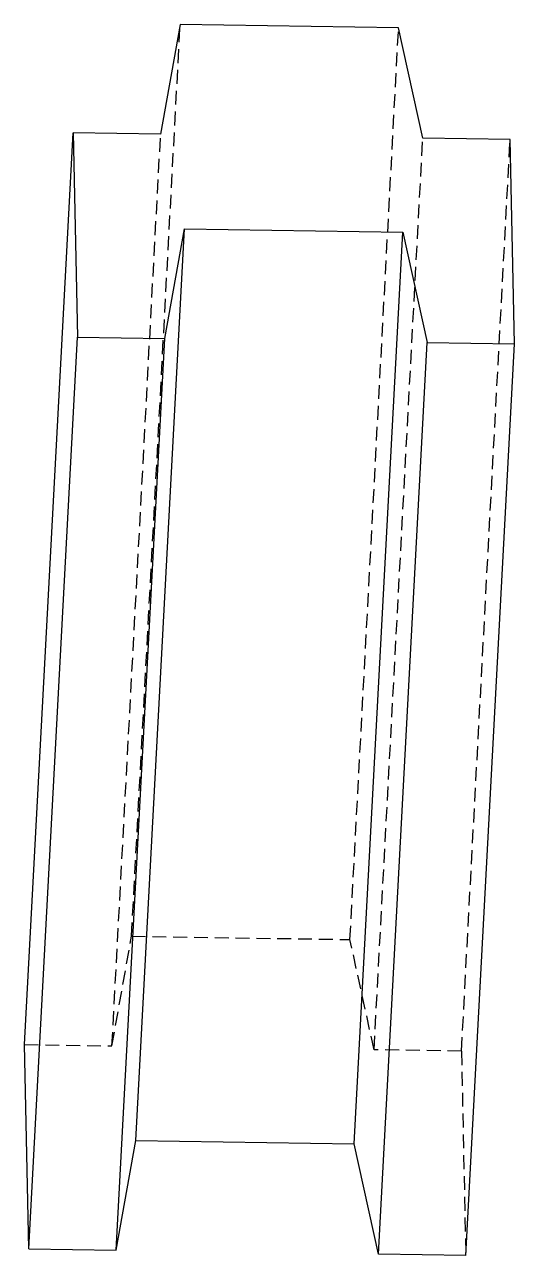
# Model space of a CAD drawing. Header units: millimetres. Extents: x -2 to 222, y -3 to 560.
import ezdxf

# ---------------------------------------------------------------- set-up
doc = ezdxf.new("R2010")
doc.units = ezdxf.units.MM
doc.linetypes.add('HIDDEN', pattern=[9.525, 6.35, -3.175])
doc.layers.get('0').update_dxf_attribs({"color": 253, "lineweight": 70, "true_color": 0x8faf8f})
doc.layers.add('Hidden', color=98, linetype='Continuous', lineweight=70, true_color=0x054805)

msp = doc.modelspace()

# ---------------------------------------------------------------- linework, layer by layer
at = {"color": 98, "lineweight": -3, "true_color": 0x054805}
for p, q in [((69.2, 560.06), (60.26, 509.9)), ((169.12, 558.56), (69.2, 560.06)), ((180.17, 508.1), (169.12, 558.56)), ((-1.95, 93.44), (20.29, 510.5)), ((20.29, 510.5), (22.24, 417.06)), ((60.26, 509.9), (20.29, 510.5)), ((220.13, 507.5), (180.17, 508.1)), ((222.08, 414.06), (220.13, 507.5)), ((48.91, 49.56), (71.15, 466.63)), ((62.21, 416.46), (71.15, 466.63)), ((71.15, 466.63), (171.07, 465.13)), ((148.83, 48.06), (171.07, 465.13)), ((171.07, 465.13), (182.12, 414.66)), ((0, 0), (22.24, 417.06)), ((22.24, 417.06), (62.21, 416.46)), ((39.97, -0.6), (62.21, 416.46)), ((159.87, -2.4), (182.12, 414.66)), ((182.12, 414.66), (222.08, 414.06)), ((199.84, -3), (222.08, 414.06)), ((0, 0), (-1.95, 93.44)), ((39.97, -0.6), (48.91, 49.56)), ((48.91, 49.56), (148.83, 48.06)), ((159.87, -2.4), (148.83, 48.06)), ((0, 0), (39.97, -0.6)), ((199.84, -3), (159.87, -2.4))]:
    msp.add_line(p, q, dxfattribs=at)
at = {"layer": 'Hidden', "linetype": 'HIDDEN', "lineweight": -3}
for p, q in [((46.96, 143), (69.2, 560.06)), ((146.88, 141.5), (169.12, 558.56)), ((38.02, 92.84), (60.26, 509.9)), ((157.92, 91.04), (180.17, 508.1)), ((197.89, 90.44), (220.13, 507.5)), ((38.02, 92.84), (46.96, 143)), ((46.96, 143), (146.88, 141.5)), ((157.92, 91.04), (146.88, 141.5)), ((-1.95, 93.44), (38.02, 92.84)), ((197.89, 90.44), (157.92, 91.04)), ((197.89, 90.44), (199.84, -3))]:
    msp.add_line(p, q, dxfattribs=at)

doc.saveas('drawing.dxf')
